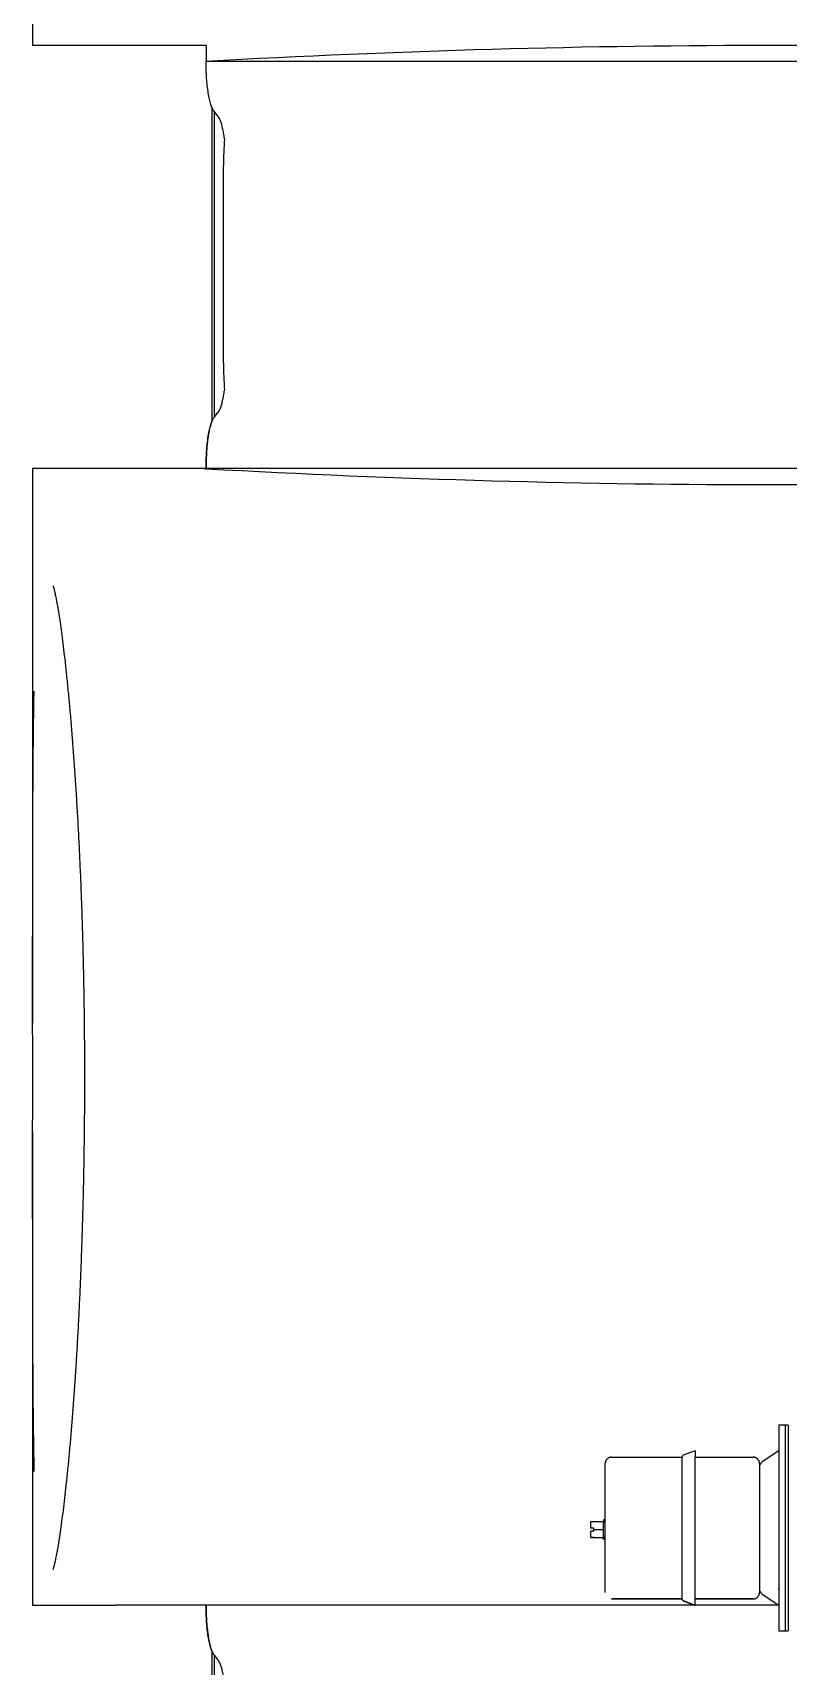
# Model space of a CAD drawing. Extents: x -16 to 10076, y -1 to 10000.
# Drawn here: x 4252.94 to 4267.64, y 625.69 to 657.44 of the extents above; entities that cross this region are included whole.
import ezdxf

# ---------------------------------------------------------------- set-up
doc = ezdxf.new("R2010")
doc.units = 0
doc.header["$MEASUREMENT"] = 0
for name, color, linetype in [('400_GALLON_TANK', 7, 'Continuous'), ('ADJUSTMENT_SCR', 7, 'Continuous'), ('GASKET_PRESS_SWI', 7, 'Continuous'), ('PRESS_SWITCH', 7, 'Continuous'), ('PRESSSWITCH_BASE', 7, 'Continuous')]:
    doc.layers.add(name, color=color, linetype=linetype)

msp = doc.modelspace()

# ---------------------------------------------------------------- linework, layer by layer
at = {"layer": '400_GALLON_TANK', "color": 1, "linetype": 'Continuous'}
for p, q in [((4252.94091, 669.88161), (4252.94091, 657.18971)), ((4254.65168, 657.18971), (4252.94091, 657.18971)), ((4254.7518, 657.18971), (4254.65168, 657.18971)), ((4256.3128, 657.18971), (4254.7518, 657.18971)), ((4256.3128, 657.18971), (4256.3128, 656.88046)), ((4267.44091, 657.19203), (4267.44058, 657.19203)), ((4256.3142, 656.87875), (4256.3128, 656.88046)), ((4270.4966, 656.87875), (4256.3142, 656.87875)), ((4256.4251, 655.99608), (4256.4251, 649.87817)), ((4256.54459, 655.81774), (4256.46844, 655.91282)), ((4256.47127, 655.90928), (4256.47127, 649.9647)), ((4256.6508, 651.02217), (4256.6508, 654.85181)), ((4256.46844, 649.96116), (4256.54459, 650.05624)), ((4254.65168, 648.96861), (4252.94091, 648.96861)), ((4252.94091, 648.96861), (4252.94091, 638.24406)), ((4254.7518, 648.96861), (4254.65168, 648.96861)), ((4256.2808, 648.96861), (4254.7518, 648.96861)), ((4256.31434, 648.96861), (4256.2808, 648.96861)), ((4270.23323, 648.96861), (4256.31434, 648.96861)), ((4267.44091, 648.65704), (4267.44058, 648.65704)), ((4252.94263, 637.13242), (4252.94263, 637.14441)), ((4252.94091, 636.0518), (4252.94091, 626.87931)), ((4267.44091, 627.19203), (4267.44058, 627.19203)), ((4252.94091, 626.87931), (4254.5542, 626.87931)), ((4254.65168, 626.87931), (4254.5542, 626.87931)), ((4254.7518, 626.87931), (4254.65168, 626.87931)), ((4256.29301, 626.87931), (4254.7518, 626.87931)), ((4256.29301, 626.87931), (4256.31374, 626.87931)), ((4256.31374, 626.87931), (4256.3142, 626.87875)), ((4267.4501, 626.87875), (4256.3142, 626.87875)), ((4256.4251, 625.99614), (4256.4251, 618.28075)), ((4256.46844, 625.91282), (4256.54459, 625.81774)), ((4256.47127, 625.90928), (4256.47127, 618.36755))]:
    msp.add_line(p, q, dxfattribs=at)
for centre, radius, start, end in [((4267.40159, 459.71423), 197.4778, 89.9886875, 93.218969), ((4262.98966, 654.86945), 6.33888, 175.384893, 180.159376), ((4263.07471, 651.00784), 6.42392, 179.872248, 184.583483), ((4267.40154, 847.32567), 198.66864, 266.8003602, 270.0112589)]:
    msp.add_arc(centre, radius, start, end, dxfattribs=at)
for points, weights in [([(4270.4966, 657.16878), (4268.97004, 657.19203), (4267.44091, 657.19203)], [0.997768258232, 0.998465402545, 1]), ([(4256.67133, 655.37948), (4256.62655, 655.71539), (4256.54459, 655.81774)], [1, 0.929930989196, 1]), ([(4256.54459, 650.05624), (4256.62655, 650.15859), (4256.67133, 650.4945)], [1, 0.929930989196, 1]), ([(4256.2808, 648.96861), (4256.29677, 648.96764), (4256.3128, 648.96673)], [1, 0.999966398379, 1]), ([(4267.44091, 648.65704), (4268.29748, 648.65704), (4269.1536, 648.66429)], [1, 0.999139784084, 0.998542707954]), ([(4267.4501, 627.19203), (4267.44551, 627.19203), (4267.44091, 627.19203)], [0.999990764836, 0.999995378621, 1]), ([(4256.3128, 626.88046), (4256.30289, 626.87989), (4256.29301, 626.87931)], [1, 0.999987157538, 1]), ([(4256.67133, 625.37948), (4256.62655, 625.71539), (4256.54459, 625.81774)], [1, 0.929930989196, 1])]:
    msp.add_rational_spline(points, weights, degree=2, dxfattribs=at)
for points, knots in [([(4256.46844, 655.91282), (4256.45733, 655.92669), (4256.44654, 655.94481), (4256.42559, 655.98961), (4256.41557, 656.01598), (4256.39647, 656.0767), (4256.38751, 656.11062), (4256.37078, 656.1856), (4256.36313, 656.22616), (4256.34925, 656.31334), (4256.34312, 656.35939), (4256.33247, 656.45634), (4256.32802, 656.50663), (4256.32089, 656.61061), (4256.31828, 656.6633), (4256.31486, 656.77001), (4256.31406, 656.82403), (4256.3142, 656.87875)], [0, 0, 0, 0, 0.125, 0.125, 0.25, 0.25, 0.375, 0.375, 0.5, 0.5, 0.625, 0.625, 0.75, 0.75, 0.875, 0.875, 1, 1, 1, 1]), ([(4256.42481, 649.88357), (4256.41759, 649.86579), (4256.4106, 649.846), (4256.3942, 649.79303), (4256.38515, 649.75808), (4256.37256, 649.70026), (4256.36854, 649.68019), (4256.36089, 649.63848), (4256.35724, 649.6168), (4256.35035, 649.57202), (4256.34711, 649.54899), (4256.34106, 649.50167), (4256.33824, 649.47732), (4256.33305, 649.4276), (4256.33068, 649.40228), (4256.3264, 649.35071), (4256.32449, 649.32442), (4256.32114, 649.2712), (4256.3197, 649.24433), (4256.31731, 649.19005), (4256.31635, 649.16259), (4256.3142, 649.07976), (4256.31372, 649.0243), (4256.31415, 648.96861)], [0.162744719, 0.162744719, 0.162744719, 0.162744719, 0.25, 0.25, 0.375, 0.375, 0.4375, 0.4375, 0.5, 0.5, 0.5625, 0.5625, 0.625, 0.625, 0.6875, 0.6875, 0.75, 0.75, 0.8125, 0.8125, 0.875, 0.875, 1, 1, 1, 1]), ([(4256.31434, 648.96861), (4256.31389, 649.02431), (4256.31441, 649.07983), (4256.31741, 649.19037), (4256.31988, 649.24471), (4256.32673, 649.35126), (4256.33108, 649.40287), (4256.3416, 649.50237), (4256.34772, 649.54977), (4256.35814, 649.61694), (4256.3618, 649.63856), (4256.36951, 649.68027), (4256.37355, 649.70039), (4256.38199, 649.73891), (4256.38637, 649.75726), (4256.39544, 649.79216), (4256.40014, 649.80874), (4256.40982, 649.83989), (4256.41478, 649.85445), (4256.42496, 649.88153), (4256.43017, 649.89408), (4256.44614, 649.9285), (4256.45712, 649.94703), (4256.46844, 649.96116)], [0, 0, 0, 0, 0.125, 0.125, 0.25, 0.25, 0.375, 0.375, 0.5, 0.5, 0.5625, 0.5625, 0.625, 0.625, 0.6875, 0.6875, 0.75, 0.75, 0.8125, 0.8125, 0.875, 0.875, 1, 1, 1, 1]), ([(4253.3377, 646.69148), (4253.3377, 646.69148), (4253.33914, 646.6874), (4253.3455, 646.66669), (4253.35677, 646.62487), (4253.37201, 646.56102), (4253.39066, 646.47359), (4253.41211, 646.36188), (4253.43575, 646.22601), (4253.46106, 646.06662), (4253.48754, 645.88472), (4253.51484, 645.68143), (4253.54259, 645.45803), (4253.57066, 645.21488), (4253.5991, 644.95144), (4253.62775, 644.66721), (4253.65641, 644.36252), (4253.68454, 644.04164), (4253.71196, 643.70563), (4253.73849, 643.35558), (4253.76397, 642.99257), (4253.78825, 642.61764), (4253.81118, 642.23182), (4253.83265, 641.83613), (4253.85253, 641.43156), (4253.87069, 641.01954), (4253.88698, 640.6018), (4253.90142, 640.178), (4253.91404, 639.7473), (4253.92485, 639.30825), (4253.93376, 638.86213), (4253.94073, 638.40881), (4253.94552, 637.9566), (4253.94816, 637.52307), (4253.94874, 637.27071), (4253.94901, 637.13837)], [0.128465297, 0.128465297, 0.128465297, 0.128465297, 0.140406808, 0.157576309, 0.176886018, 0.198233142, 0.221370825, 0.245967522, 0.271676385, 0.298184923, 0.325236316, 0.352630364, 0.3802153, 0.40788162, 0.43570795, 0.464626664, 0.493613573, 0.522627741, 0.551621134, 0.580563764, 0.609430672, 0.638201916, 0.666862653, 0.695403233, 0.723819279, 0.75210976, 0.780182541, 0.807968945, 0.83592564, 0.864051185, 0.892341704, 0.920788775, 0.949399707, 0.977574696, 1, 1, 1, 1]), ([(4252.94091, 638.19131), (4252.94091, 638.8247), (4252.94093, 639.44719), (4252.9415, 640.36506), (4252.94179, 640.66903), (4252.94269, 641.25928), (4252.9433, 641.54712), (4252.94499, 642.1085), (4252.94607, 642.38204), (4252.9489, 642.91457), (4252.95065, 643.17409), (4252.95671, 643.86807), (4252.96186, 644.27466), (4252.96884, 644.64501)], [0, 0, 0, 0, 0.0625, 0.0625, 0.09375, 0.09375, 0.125, 0.125, 0.15625, 0.15625, 0.1875, 0.1875, 0.242739665, 0.242739665, 0.242739665, 0.242739665]), ([(4252.94263, 637.14441), (4252.94263, 637.31889), (4252.9423, 637.49338), (4252.94144, 637.84234), (4252.94091, 638.01683), (4252.94091, 638.19131)], [0, 0, 0, 0, 0.5, 0.5, 1, 1, 1, 1]), ([(4252.94091, 636.08551), (4252.94091, 636.26), (4252.94144, 636.43448), (4252.9423, 636.78345), (4252.94263, 636.95793), (4252.94263, 637.13242)], [0, 0, 0, 0, 0.5, 0.5, 1, 1, 1, 1]), ([(4253.94886, 637.13843), (4253.94883, 637.09923), (4253.94869, 636.91469), (4253.94707, 636.5661), (4253.94365, 636.11612), (4253.93806, 635.6778), (4253.93038, 635.23345), (4253.92073, 634.79228), (4253.90899, 634.35041), (4253.89534, 633.91491), (4253.87986, 633.48652), (4253.86263, 633.0666), (4253.84375, 632.65608), (4253.82333, 632.25556), (4253.80144, 631.86513), (4253.7782, 631.48541), (4253.75372, 631.11743), (4253.72815, 630.76224), (4253.70164, 630.42093), (4253.67434, 630.09455), (4253.64642, 629.78414), (4253.61806, 629.4907), (4253.58944, 629.21516), (4253.56076, 628.9585), (4253.53211, 628.72064), (4253.50378, 628.50228), (4253.47593, 628.30391), (4253.44887, 628.12666), (4253.42294, 627.97149), (4253.39865, 627.83985), (4253.37746, 627.73696), (4253.36008, 627.66177), (4253.3471, 627.61194), (4253.33871, 627.58372), (4253.33644, 627.57723), (4253.33644, 627.57724)], [0, 0, 0, 0, 0.006626191, 0.036426586, 0.06289358, 0.091170378, 0.118390717, 0.14680498, 0.175187283, 0.2035568, 0.231935451, 0.260338003, 0.288646712, 0.31695121, 0.345332081, 0.37377977, 0.402281483, 0.430821243, 0.459379722, 0.487928162, 0.516441628, 0.544892674, 0.573250961, 0.601482371, 0.6295499, 0.657673357, 0.685587613, 0.713357467, 0.740836346, 0.767826831, 0.794062036, 0.816422324, 0.837049467, 0.855637717, 0.871708087, 0.871708087, 0.871708087, 0.871708087]), ([(4252.9719, 629.48146), (4252.97189, 629.48197), (4252.97188, 629.48247), (4252.96762, 629.68815), (4252.96395, 629.90646), (4252.95765, 630.36736), (4252.95505, 630.60687), (4252.94853, 631.35129), (4252.94587, 631.88185), (4252.94329, 632.72945), (4252.94267, 633.02146), (4252.94178, 633.61117), (4252.94149, 633.91024), (4252.94093, 634.82014), (4252.94091, 635.4436), (4252.94091, 636.08551)], [0.749922509, 0.749922509, 0.749922509, 0.749922509, 0.75, 0.75, 0.78125, 0.78125, 0.8125, 0.8125, 0.875, 0.875, 0.90625, 0.90625, 0.9375, 0.9375, 1, 1, 1, 1]), ([(4256.42481, 625.99041), (4256.41797, 626.00725), (4256.41134, 626.02589), (4256.3954, 626.07669), (4256.38647, 626.11061), (4256.36982, 626.1856), (4256.36222, 626.22615), (4256.34844, 626.31334), (4256.34236, 626.35939), (4256.33183, 626.45635), (4256.32745, 626.50663), (4256.32046, 626.61062), (4256.31791, 626.66331), (4256.31463, 626.77002), (4256.31388, 626.82404), (4256.31401, 626.87875)], [0.165797432, 0.165797432, 0.165797432, 0.165797432, 0.25, 0.25, 0.375, 0.375, 0.5, 0.5, 0.625, 0.625, 0.75, 0.75, 0.875, 0.875, 1, 1, 1, 1]), ([(4256.3142, 626.87875), (4256.31406, 626.82403), (4256.31486, 626.76963), (4256.31835, 626.66147), (4256.32101, 626.60843), (4256.3282, 626.5045), (4256.33267, 626.45428), (4256.34336, 626.35745), (4256.34952, 626.31147), (4256.36344, 626.22443), (4256.37111, 626.18397), (4256.38787, 626.10917), (4256.39685, 626.07534), (4256.41598, 626.01484), (4256.42594, 625.98879), (4256.44662, 625.94471), (4256.45733, 625.92669), (4256.46844, 625.91282)], [0, 0, 0, 0, 0.125, 0.125, 0.25, 0.25, 0.375, 0.375, 0.5, 0.5, 0.625, 0.625, 0.75, 0.75, 0.875, 0.875, 1, 1, 1, 1])]:
    msp.add_open_spline(points, degree=3, knots=knots, dxfattribs=at)
for points in [[(4252.94091, 638.24432), (4252.94091, 638.22666), (4252.94091, 638.20899), (4252.94091, 638.19131)], [(4252.94091, 636.08551), (4252.94091, 636.07423), (4252.94091, 636.06296), (4252.94091, 636.05169)]]:
    msp.add_open_spline(points, degree=3, dxfattribs=at)
at = {"layer": 'ADJUSTMENT_SCR', "color": 1, "linetype": 'Continuous'}
for p, q in [((4263.7951, 628.50732), (4264.0451, 628.50732)), ((4263.7951, 628.48325), (4263.7951, 628.50732)), ((4263.7951, 628.38116), (4263.7951, 628.48325)), ((4263.8551, 628.38116), (4263.7951, 628.38116)), ((4263.7951, 628.38116), (4263.7951, 628.3811)), ((4263.7951, 628.3811), (4263.7951, 628.38067)), ((4263.8551, 628.3811), (4263.7951, 628.3811)), ((4263.7951, 628.38061), (4263.7951, 628.38067)), ((4263.8551, 628.38067), (4263.7951, 628.38067)), ((4263.8551, 628.38061), (4263.7951, 628.38061)), ((4263.8551, 628.32116), (4263.7951, 628.32116)), ((4263.7951, 628.21899), (4263.7951, 628.32116)), ((4263.8551, 628.35117), (4263.8551, 628.38116)), ((4263.8551, 628.35117), (4264.0451, 628.35117)), ((4263.8551, 628.32116), (4263.8551, 628.35117)), ((4264.0451, 628.53838), (4264.0451, 628.50711)), ((4264.0751, 628.53838), (4264.0451, 628.53838)), ((4264.0451, 628.50711), (4264.0451, 628.48755)), ((4264.0451, 628.21465), (4264.0451, 628.48755)), ((4263.7951, 628.19482), (4263.7951, 628.21899)), ((4263.7951, 628.19469), (4263.7951, 628.19482)), ((4263.7951, 628.19458), (4263.7951, 628.19469)), ((4263.8551, 628.19469), (4263.7951, 628.19469)), ((4263.8551, 628.19458), (4263.7951, 628.19458)), ((4263.7951, 628.19445), (4263.7951, 628.19458)), ((4263.7951, 628.19445), (4264.0451, 628.19445)), ((4263.8551, 628.19469), (4263.8551, 628.19458)), ((4264.0451, 628.21465), (4264.0451, 628.19504)), ((4264.0451, 628.16338), (4264.0451, 628.19504)), ((4264.0451, 628.16338), (4264.0751, 628.16338))]:
    msp.add_line(p, q, dxfattribs=at)
at = {"layer": 'GASKET_PRESS_SWI', "color": 1, "linetype": 'Continuous'}
for p, q in [((4267.5756, 630.38123), (4267.5756, 626.38123)), ((4267.6356, 630.38123), (4267.5756, 630.38123)), ((4267.6356, 630.38123), (4267.6356, 626.38123)), ((4267.5756, 626.38123), (4267.6356, 626.38123))]:
    msp.add_line(p, q, dxfattribs=at)
at = {"layer": 'PRESS_SWITCH', "color": 1, "linetype": 'Continuous'}
for p, q in [((4265.8251, 629.88394), (4265.5943, 629.79488)), ((4265.8251, 629.88394), (4265.59445, 629.79629)), ((4265.8251, 629.88394), (4265.8251, 629.75917)), ((4264.0751, 627.13372), (4264.0751, 629.63371)), ((4264.2001, 629.75894), (4265.5751, 629.75894)), ((4265.5751, 629.76825), (4265.5751, 629.76689)), ((4265.5751, 629.76689), (4265.5751, 629.75895)), ((4265.5751, 627.00896), (4265.5751, 629.75895)), ((4265.8251, 627.00917), (4265.8251, 629.75917)), ((4265.8251, 629.75894), (4266.9501, 629.75894)), ((4267.0751, 629.63371), (4267.0751, 627.13372)), ((4264.0751, 627.12785), (4264.0751, 627.13372)), ((4264.2001, 627.00894), (4265.5751, 627.00894)), ((4265.5751, 627.00099), (4265.5751, 627.00896)), ((4265.8251, 626.88394), (4265.8251, 627.00917)), ((4265.8251, 627.00894), (4266.9501, 627.00894)), ((4267.0751, 627.13372), (4267.0751, 627.12785)), ((4264.2001, 627.00262), (4265.5751, 627.00262)), ((4265.5751, 627.00099), (4265.5751, 626.99964)), ((4265.5943, 626.973), (4265.8251, 626.88394)), ((4265.59445, 626.97159), (4265.8251, 626.88394)), ((4265.59445, 626.96527), (4265.8251, 626.87762)), ((4265.8251, 627.00262), (4266.9501, 627.00262)), ((4265.8251, 626.88394), (4265.8251, 626.87762))]:
    msp.add_line(p, q, dxfattribs=at)
for centre, start, end in [((4265.6051, 629.76825), 110.80676, 180), ((4265.6051, 629.76689), 111.100192, 180), ((4265.6051, 627.00099), 180, 248.899808), ((4265.6051, 626.99964), 180, 249.19324), ((4265.6051, 626.99331), 180, 249.19324)]:
    msp.add_arc(centre, 0.03, start, end, dxfattribs=at)
for points, weights in [([(4264.2001, 629.75894), (4264.0751, 629.75894), (4264.0751, 629.63371)], [1, 0.707106781187, 1]), ([(4267.0751, 629.63371), (4267.0751, 629.75894), (4266.9501, 629.75894)], [1, 0.707106781187, 1]), ([(4266.9501, 627.00262), (4267.0751, 627.00262), (4267.0751, 627.12785)], [1, 0.707106781185, 1])]:
    msp.add_rational_spline(points, weights, degree=2, dxfattribs=at)
at = {"layer": 'PRESSSWITCH_BASE', "color": 1, "linetype": 'Continuous'}
for p, q in [((4267.4501, 630.38123), (4267.4501, 626.38123)), ((4267.5756, 630.38123), (4267.4501, 630.38123)), ((4267.5756, 630.38123), (4267.5756, 626.38123)), ((4267.4501, 629.88123), (4267.13077, 629.66834)), ((4267.13077, 627.09412), (4267.4501, 626.88123)), ((4267.4501, 626.38123), (4267.5756, 626.38123))]:
    msp.add_line(p, q, dxfattribs=at)
for centre, start, end in [((4267.2001, 629.56433), 123.690068, 180), ((4267.2001, 627.19813), 180, 236.309932)]:
    msp.add_arc(centre, 0.125, start, end, dxfattribs=at)

doc.saveas('drawing.dxf')
